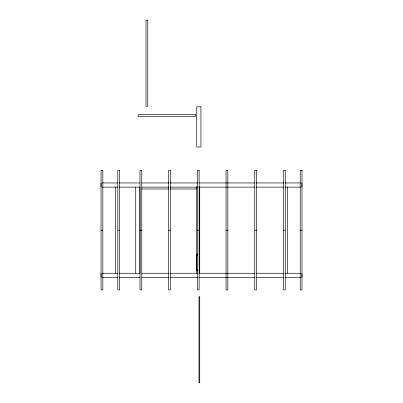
<?xml version="1.0" encoding="UTF-8"?>
<svg xmlns="http://www.w3.org/2000/svg" width="403" height="403" viewBox="0 0 403 403"><rect width="100%" height="100%" fill="white"/><g stroke="black" fill="none" stroke-linecap="round" stroke-linejoin="round"><path stroke-width="0.6" d="M102.317 182.947L118.014 182.947M119.202 182.947L139.992 182.947M141.806 182.947L168.882 182.947M170.066 182.947L197.767 182.947M198.956 182.947L254.963 182.947M256.222 182.947L283.798 182.947M284.986 182.947L300.683 182.947M102.317 187.133L118.014 187.133M119.202 187.133L139.992 187.133M141.811 187.133L168.882 187.133M170.066 187.133L197.767 187.133M198.956 187.133L254.963 187.133M256.222 187.133L283.798 187.133M284.986 187.133L300.683 187.133M141.816 188.992L168.62 188.992M170.494 188.992L196.674 188.992M101.047 230.209L102.841 230.209M117.792 230.209L119.585 230.209M139.977 230.209L141.77 230.209M168.63 230.209L170.424 230.209M197.339 230.209L199.132 230.209M226.048 230.209L227.841 230.209M254.756 230.209L256.555 230.209M283.465 230.209L285.264 230.209M300.215 230.209L302.008 230.209M197.938 254.107L196.74 254.107L196.74 270.856L197.938 270.856M196.74 255.003L197.938 255.003M196.74 269.96L197.938 269.96M102.317 273.264L118.014 273.264M119.202 273.264L139.992 273.264M141.811 273.264L168.882 273.264M170.066 273.264L197.767 273.264M198.956 273.264L254.963 273.264M256.222 273.264L283.798 273.264M284.986 273.264L300.683 273.264M102.317 277.45L118.014 277.45M119.202 277.455L139.992 277.45M141.806 277.455L168.882 277.45M170.066 277.455L197.767 277.45M198.956 277.455L254.963 277.455M256.222 277.455L283.798 277.45M284.986 277.455L300.683 277.455M301.938 182.947L301.938 187.133M301.938 273.264L301.938 277.455M287.656 187.133L287.656 273.264M199.732 186.594L199.732 273.174M196.674 186.594L196.674 273.174M139.922 187.133L139.922 273.264M135.735 187.133L135.735 273.264M115.399 187.133L115.399 273.264M101.062 182.947L101.062 187.133M101.062 273.264L101.062 277.45M147.785 20.15L145.992 20.15L145.992 106.276L147.785 106.276L147.785 20.15M200.931 106.82L196.74 106.82L196.74 147.04L200.931 147.04L200.931 106.82M195.546 114.633L138.128 114.633L138.128 116.427L195.546 116.427L195.546 114.633M102.841 170.333L101.047 170.333L101.047 289.918L102.841 289.918L102.841 170.333M119.585 170.333L117.792 170.333L117.792 289.918L119.585 289.918L119.585 170.333M141.77 170.333L139.977 170.333L139.977 289.918L141.77 289.918L141.77 170.333M170.424 170.333L168.63 170.333L168.63 289.918L170.424 289.918L170.424 170.333M199.132 170.333L197.339 170.333L197.339 289.918L199.132 289.918L199.132 170.333M227.841 170.333L226.048 170.333L226.048 289.918L227.841 289.918L227.841 170.333M256.555 170.333L254.756 170.333L254.756 289.918L256.555 289.918L256.555 170.333M285.264 170.333L283.465 170.333L283.465 289.918L285.264 289.918L285.264 170.333M302.008 170.333L300.215 170.333L300.215 289.918L302.008 289.918L302.008 170.333M199.732 296.789L198.986 296.789L198.986 382.85L199.732 382.85L199.732 296.789"/></g></svg>
